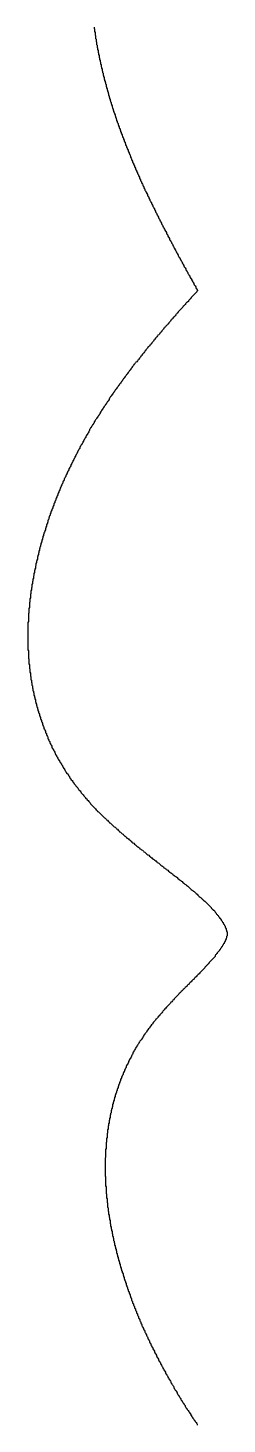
# Model space of a CAD drawing. Header units: millimetres. Extents: x 289 to 9778, y -894 to 6380.
# Drawn here: x 7087.4 to 7091.4, y 407.43 to 435.43 of the extents above; entities that cross this region are included whole.
import ezdxf

# ---------------------------------------------------------------- set-up
doc = ezdxf.new("R2010")
doc.units = ezdxf.units.MM

msp = doc.modelspace()

# ---------------------------------------------------------------- linework, layer by layer
msp.add_polyline3d([(7088.73, 435.448, 0), (7088.73, 435.428, 0), (7088.74, 435.408, 0), (7088.74, 435.398, 0), (7088.74, 435.378, 0), (7088.74, 435.358, 0), (7088.75, 435.338, 0), (7088.75, 435.328, 0), (7088.75, 435.308, 0), (7088.75, 435.288, 0), (7088.76, 435.278, 0), (7088.76, 435.258, 0), (7088.76, 435.238, 0), (7088.76, 435.218, 0), (7088.77, 435.208, 0), (7088.77, 435.188, 0), (7088.77, 435.168, 0), (7088.78, 435.148, 0), (7088.78, 435.138, 0), (7088.78, 435.118, 0), (7088.78, 435.098, 0), (7088.79, 435.088, 0), (7088.79, 435.068, 0), (7088.79, 435.048, 0), (7088.8, 435.028, 0), (7088.8, 435.018, 0), (7088.8, 434.998, 0), (7088.81, 434.978, 0), (7088.81, 434.968, 0), (7088.81, 434.948, 0), (7088.82, 434.928, 0), (7088.82, 434.918, 0), (7088.82, 434.898, 0), (7088.83, 434.878, 0), (7088.83, 434.858, 0), (7088.83, 434.848, 0), (7088.84, 434.828, 0), (7088.84, 434.808, 0), (7088.84, 434.798, 0), (7088.85, 434.778, 0), (7088.85, 434.758, 0), (7088.86, 434.748, 0), (7088.86, 434.728, 0), (7088.86, 434.708, 0), (7088.87, 434.698, 0), (7088.87, 434.678, 0), (7088.87, 434.658, 0), (7088.88, 434.648, 0), (7088.88, 434.628, 0), (7088.89, 434.608, 0), (7088.89, 434.588, 0), (7088.89, 434.578, 0), (7088.9, 434.558, 0), (7088.9, 434.538, 0), (7088.91, 434.528, 0), (7088.91, 434.508, 0), (7088.91, 434.488, 0), (7088.92, 434.478, 0), (7088.92, 434.458, 0), (7088.93, 434.438, 0), (7088.93, 434.428, 0), (7088.93, 434.408, 0), (7088.94, 434.388, 0), (7088.94, 434.378, 0), (7088.95, 434.358, 0), (7088.95, 434.348, 0), (7088.96, 434.328, 0), (7088.96, 434.308, 0), (7088.97, 434.298, 0), (7088.97, 434.278, 0), (7088.97, 434.258, 0), (7088.98, 434.248, 0), (7088.98, 434.228, 0), (7088.99, 434.208, 0), (7088.99, 434.198, 0), (7089, 434.178, 0), (7089, 434.158, 0), (7089.01, 434.148, 0), (7089.01, 434.128, 0), (7089.02, 434.108, 0), (7089.02, 434.098, 0), (7089.02, 434.078, 0), (7089.03, 434.068, 0), (7089.03, 434.048, 0), (7089.04, 434.028, 0), (7089.04, 434.018, 0), (7089.05, 433.998, 0), (7089.05, 433.978, 0), (7089.06, 433.968, 0), (7089.06, 433.948, 0), (7089.07, 433.938, 0), (7089.07, 433.918, 0), (7089.08, 433.898, 0), (7089.08, 433.888, 0), (7089.09, 433.868, 0), (7089.09, 433.848, 0), (7089.1, 433.838, 0), (7089.1, 433.818, 0), (7089.11, 433.808, 0), (7089.11, 433.788, 0), (7089.12, 433.768, 0), (7089.12, 433.758, 0), (7089.13, 433.738, 0), (7089.14, 433.718, 0), (7089.14, 433.708, 0), (7089.15, 433.688, 0), (7089.15, 433.678, 0), (7089.16, 433.658, 0), (7089.16, 433.638, 0), (7089.17, 433.628, 0), (7089.17, 433.608, 0), (7089.18, 433.598, 0), (7089.18, 433.578, 0), (7089.19, 433.558, 0), (7089.19, 433.548, 0), (7089.2, 433.528, 0), (7089.21, 433.518, 0), (7089.21, 433.498, 0), (7089.22, 433.478, 0), (7089.22, 433.468, 0), (7089.23, 433.448, 0), (7089.23, 433.438, 0), (7089.24, 433.418, 0), (7089.25, 433.408, 0), (7089.25, 433.388, 0), (7089.26, 433.368, 0), (7089.26, 433.358, 0), (7089.27, 433.338, 0), (7089.27, 433.328, 0), (7089.28, 433.308, 0), (7089.29, 433.288, 0), (7089.29, 433.278, 0), (7089.3, 433.258, 0), (7089.3, 433.248, 0), (7089.31, 433.228, 0), (7089.32, 433.218, 0), (7089.32, 433.198, 0), (7089.33, 433.178, 0), (7089.33, 433.168, 0), (7089.34, 433.148, 0), (7089.35, 433.138, 0), (7089.35, 433.118, 0), (7089.36, 433.108, 0), (7089.36, 433.088, 0), (7089.37, 433.068, 0), (7089.38, 433.058, 0), (7089.38, 433.038, 0), (7089.39, 433.028, 0), (7089.39, 433.008, 0), (7089.4, 432.998, 0), (7089.41, 432.978, 0), (7089.41, 432.958, 0), (7089.42, 432.948, 0), (7089.43, 432.928, 0), (7089.43, 432.918, 0), (7089.44, 432.898, 0), (7089.45, 432.888, 0), (7089.45, 432.868, 0), (7089.46, 432.858, 0), (7089.46, 432.838, 0), (7089.47, 432.818, 0), (7089.48, 432.808, 0), (7089.48, 432.788, 0), (7089.49, 432.778, 0), (7089.5, 432.758, 0), (7089.5, 432.748, 0), (7089.51, 432.728, 0), (7089.52, 432.718, 0), (7089.52, 432.698, 0), (7089.53, 432.688, 0), (7089.54, 432.668, 0), (7089.54, 432.648, 0), (7089.55, 432.638, 0), (7089.56, 432.618, 0), (7089.56, 432.608, 0), (7089.57, 432.588, 0), (7089.58, 432.578, 0), (7089.58, 432.558, 0), (7089.59, 432.548, 0), (7089.6, 432.528, 0), (7089.6, 432.518, 0), (7089.61, 432.498, 0), (7089.62, 432.488, 0), (7089.62, 432.468, 0), (7089.63, 432.458, 0), (7089.64, 432.438, 0), (7089.64, 432.418, 0), (7089.65, 432.408, 0), (7089.66, 432.388, 0), (7089.66, 432.378, 0), (7089.67, 432.358, 0), (7089.68, 432.348, 0), (7089.68, 432.328, 0), (7089.69, 432.318, 0), (7089.7, 432.298, 0), (7089.71, 432.288, 0), (7089.71, 432.268, 0), (7089.72, 432.258, 0), (7089.73, 432.238, 0), (7089.73, 432.228, 0), (7089.74, 432.208, 0), (7089.75, 432.198, 0), (7089.75, 432.178, 0), (7089.76, 432.168, 0), (7089.77, 432.148, 0), (7089.78, 432.138, 0), (7089.78, 432.118, 0), (7089.79, 432.108, 0), (7089.8, 432.088, 0), (7089.8, 432.078, 0), (7089.81, 432.058, 0), (7089.82, 432.048, 0), (7089.83, 432.028, 0), (7089.83, 432.018, 0), (7089.84, 431.998, 0), (7089.85, 431.988, 0), (7089.85, 431.968, 0), (7089.86, 431.958, 0), (7089.87, 431.938, 0), (7089.88, 431.928, 0), (7089.88, 431.908, 0), (7089.89, 431.898, 0), (7089.9, 431.878, 0), (7089.91, 431.868, 0), (7089.91, 431.848, 0), (7089.92, 431.838, 0), (7089.93, 431.818, 0), (7089.94, 431.808, 0), (7089.94, 431.788, 0), (7089.95, 431.778, 0), (7089.96, 431.758, 0), (7089.96, 431.748, 0), (7089.97, 431.728, 0), (7089.98, 431.718, 0), (7089.99, 431.698, 0), (7089.99, 431.688, 0), (7090, 431.668, 0), (7090.01, 431.658, 0), (7090.02, 431.638, 0), (7090.02, 431.628, 0), (7090.03, 431.608, 0), (7090.04, 431.598, 0), (7090.05, 431.578, 0), (7090.05, 431.568, 0), (7090.06, 431.548, 0), (7090.07, 431.538, 0), (7090.08, 431.518, 0), (7090.08, 431.508, 0), (7090.09, 431.488, 0), (7090.1, 431.478, 0), (7090.11, 431.458, 0), (7090.11, 431.448, 0), (7090.12, 431.428, 0), (7090.13, 431.418, 0), (7090.14, 431.398, 0), (7090.15, 431.388, 0), (7090.15, 431.378, 0), (7090.16, 431.358, 0), (7090.17, 431.348, 0), (7090.18, 431.328, 0), (7090.18, 431.318, 0), (7090.19, 431.298, 0), (7090.2, 431.288, 0), (7090.21, 431.268, 0), (7090.21, 431.258, 0), (7090.22, 431.238, 0), (7090.23, 431.228, 0), (7090.24, 431.208, 0), (7090.24, 431.198, 0), (7090.25, 431.178, 0), (7090.26, 431.168, 0), (7090.27, 431.148, 0), (7090.28, 431.138, 0), (7090.28, 431.128, 0), (7090.29, 431.108, 0), (7090.3, 431.098, 0), (7090.31, 431.078, 0), (7090.31, 431.068, 0), (7090.32, 431.048, 0), (7090.33, 431.038, 0), (7090.34, 431.018, 0), (7090.35, 431.008, 0), (7090.35, 430.988, 0), (7090.36, 430.978, 0), (7090.37, 430.958, 0), (7090.38, 430.948, 0), (7090.38, 430.938, 0), (7090.39, 430.918, 0), (7090.4, 430.908, 0), (7090.41, 430.888, 0), (7090.42, 430.878, 0), (7090.42, 430.858, 0), (7090.43, 430.848, 0), (7090.44, 430.828, 0), (7090.45, 430.818, 0), (7090.46, 430.798, 0), (7090.46, 430.788, 0), (7090.47, 430.778, 0), (7090.48, 430.758, 0), (7090.49, 430.748, 0), (7090.5, 430.728, 0), (7090.5, 430.718, 0), (7090.51, 430.698, 0), (7090.52, 430.688, 0), (7090.53, 430.668, 0), (7090.53, 430.658, 0), (7090.54, 430.638, 0), (7090.55, 430.628, 0), (7090.56, 430.618, 0), (7090.57, 430.598, 0), (7090.57, 430.588, 0), (7090.58, 430.568, 0), (7090.59, 430.558, 0), (7090.6, 430.538, 0), (7090.61, 430.528, 0), (7090.61, 430.508, 0), (7090.62, 430.498, 0), (7090.63, 430.488, 0), (7090.64, 430.468, 0), (7090.65, 430.458, 0), (7090.65, 430.438, 0), (7090.66, 430.428, 0), (7090.67, 430.408, 0), (7090.68, 430.398, 0), (7090.69, 430.378, 0), (7090.69, 430.368, 0), (7090.7, 430.358, 0), (7090.71, 430.338, 0), (7090.72, 430.328, 0), (7090.73, 430.308, 0), (7090.73, 430.298, 0), (7090.74, 430.278, 0), (7090.75, 430.268, 0), (7090.76, 430.258, 0), (7090.77, 430.238, 0), (7090.77, 430.228, 0), (7090.78, 430.208, 0), (7090.79, 430.198, 0), (7090.8, 430.178, 0), (7090.81, 430.168, 0), (7090.8, 430.158, 0), (7090.79, 430.138, 0), (7090.78, 430.128, 0), (7090.77, 430.118, 0), (7090.76, 430.108, 0), (7090.75, 430.098, 0), (7090.73, 430.078, 0), (7090.72, 430.068, 0), (7090.71, 430.058, 0), (7090.7, 430.048, 0), (7090.69, 430.038, 0), (7090.68, 430.028, 0), (7090.67, 430.008, 0), (7090.66, 429.998, 0), (7090.65, 429.988, 0), (7090.64, 429.978, 0), (7090.63, 429.968, 0), (7090.62, 429.948, 0), (7090.61, 429.938, 0), (7090.59, 429.928, 0), (7090.58, 429.918, 0), (7090.57, 429.908, 0), (7090.56, 429.888, 0), (7090.55, 429.878, 0), (7090.54, 429.868, 0), (7090.53, 429.858, 0), (7090.52, 429.848, 0), (7090.51, 429.828, 0), (7090.5, 429.818, 0), (7090.49, 429.808, 0), (7090.48, 429.798, 0), (7090.46, 429.778, 0), (7090.45, 429.768, 0), (7090.44, 429.758, 0), (7090.43, 429.748, 0), (7090.42, 429.738, 0), (7090.41, 429.718, 0), (7090.4, 429.708, 0), (7090.39, 429.698, 0), (7090.38, 429.688, 0), (7090.37, 429.678, 0), (7090.36, 429.658, 0), (7090.35, 429.648, 0), (7090.34, 429.638, 0), (7090.32, 429.628, 0), (7090.31, 429.608, 0), (7090.3, 429.598, 0), (7090.29, 429.588, 0), (7090.28, 429.578, 0), (7090.27, 429.568, 0), (7090.26, 429.548, 0), (7090.25, 429.538, 0), (7090.24, 429.528, 0), (7090.23, 429.518, 0), (7090.22, 429.498, 0), (7090.21, 429.488, 0), (7090.2, 429.478, 0), (7090.19, 429.468, 0), (7090.17, 429.448, 0), (7090.16, 429.438, 0), (7090.15, 429.428, 0), (7090.14, 429.418, 0), (7090.13, 429.408, 0), (7090.12, 429.388, 0), (7090.11, 429.378, 0), (7090.1, 429.368, 0), (7090.09, 429.358, 0), (7090.08, 429.338, 0), (7090.07, 429.328, 0), (7090.06, 429.318, 0), (7090.05, 429.308, 0), (7090.04, 429.288, 0), (7090.03, 429.278, 0), (7090.01, 429.268, 0), (7090, 429.258, 0), (7089.99, 429.238, 0), (7089.98, 429.228, 0), (7089.97, 429.218, 0), (7089.96, 429.208, 0), (7089.95, 429.188, 0), (7089.94, 429.178, 0), (7089.93, 429.168, 0), (7089.92, 429.148, 0), (7089.91, 429.138, 0), (7089.9, 429.128, 0), (7089.89, 429.118, 0), (7089.88, 429.098, 0), (7089.87, 429.088, 0), (7089.86, 429.078, 0), (7089.85, 429.068, 0), (7089.84, 429.048, 0), (7089.82, 429.038, 0), (7089.81, 429.028, 0), (7089.8, 429.008, 0), (7089.79, 428.998, 0), (7089.78, 428.988, 0), (7089.77, 428.978, 0), (7089.76, 428.958, 0), (7089.75, 428.948, 0), (7089.74, 428.938, 0), (7089.73, 428.918, 0), (7089.72, 428.908, 0), (7089.71, 428.898, 0), (7089.7, 428.888, 0), (7089.69, 428.868, 0), (7089.68, 428.858, 0), (7089.67, 428.848, 0), (7089.66, 428.828, 0), (7089.65, 428.818, 0), (7089.64, 428.808, 0), (7089.63, 428.788, 0), (7089.62, 428.778, 0), (7089.61, 428.768, 0), (7089.6, 428.758, 0), (7089.59, 428.738, 0), (7089.57, 428.728, 0), (7089.56, 428.718, 0), (7089.55, 428.698, 0), (7089.54, 428.688, 0), (7089.53, 428.678, 0), (7089.52, 428.658, 0), (7089.51, 428.648, 0), (7089.5, 428.638, 0), (7089.49, 428.618, 0), (7089.48, 428.608, 0), (7089.47, 428.598, 0), (7089.46, 428.578, 0), (7089.45, 428.568, 0), (7089.44, 428.558, 0), (7089.43, 428.538, 0), (7089.42, 428.528, 0), (7089.41, 428.518, 0), (7089.4, 428.498, 0), (7089.39, 428.488, 0), (7089.38, 428.478, 0), (7089.37, 428.458, 0), (7089.36, 428.448, 0), (7089.35, 428.438, 0), (7089.34, 428.418, 0), (7089.33, 428.408, 0), (7089.32, 428.398, 0), (7089.31, 428.378, 0), (7089.3, 428.368, 0), (7089.29, 428.348, 0), (7089.28, 428.338, 0), (7089.27, 428.328, 0), (7089.26, 428.308, 0), (7089.25, 428.298, 0), (7089.24, 428.288, 0), (7089.23, 428.268, 0), (7089.22, 428.258, 0), (7089.21, 428.238, 0), (7089.2, 428.228, 0), (7089.19, 428.218, 0), (7089.18, 428.198, 0), (7089.17, 428.188, 0), (7089.16, 428.178, 0), (7089.15, 428.158, 0), (7089.14, 428.148, 0), (7089.13, 428.128, 0), (7089.12, 428.118, 0), (7089.11, 428.108, 0), (7089.1, 428.088, 0), (7089.09, 428.078, 0), (7089.08, 428.058, 0), (7089.07, 428.048, 0), (7089.06, 428.038, 0), (7089.05, 428.018, 0), (7089.04, 428.008, 0), (7089.03, 427.988, 0), (7089.03, 427.978, 0), (7089.02, 427.958, 0), (7089.01, 427.948, 0), (7089, 427.938, 0), (7088.99, 427.918, 0), (7088.98, 427.908, 0), (7088.97, 427.888, 0), (7088.96, 427.878, 0), (7088.95, 427.858, 0), (7088.94, 427.848, 0), (7088.93, 427.838, 0), (7088.92, 427.818, 0), (7088.91, 427.808, 0), (7088.9, 427.788, 0), (7088.89, 427.778, 0), (7088.88, 427.758, 0), (7088.87, 427.748, 0), (7088.86, 427.728, 0), (7088.85, 427.718, 0), (7088.85, 427.698, 0), (7088.84, 427.688, 0), (7088.83, 427.668, 0), (7088.82, 427.658, 0), (7088.81, 427.648, 0), (7088.8, 427.628, 0), (7088.79, 427.618, 0), (7088.78, 427.598, 0), (7088.77, 427.588, 0), (7088.76, 427.568, 0), (7088.75, 427.558, 0), (7088.74, 427.538, 0), (7088.73, 427.528, 0), (7088.73, 427.508, 0), (7088.72, 427.498, 0), (7088.71, 427.478, 0), (7088.7, 427.468, 0), (7088.69, 427.448, 0), (7088.68, 427.438, 0), (7088.67, 427.418, 0), (7088.66, 427.408, 0), (7088.65, 427.388, 0), (7088.64, 427.378, 0), (7088.64, 427.358, 0), (7088.63, 427.348, 0), (7088.62, 427.328, 0), (7088.61, 427.308, 0), (7088.6, 427.298, 0), (7088.59, 427.278, 0), (7088.58, 427.268, 0), (7088.57, 427.248, 0), (7088.56, 427.238, 0), (7088.56, 427.218, 0), (7088.55, 427.208, 0), (7088.54, 427.188, 0), (7088.53, 427.178, 0), (7088.52, 427.158, 0), (7088.51, 427.138, 0), (7088.5, 427.128, 0), (7088.5, 427.108, 0), (7088.49, 427.098, 0), (7088.48, 427.078, 0), (7088.47, 427.068, 0), (7088.46, 427.048, 0), (7088.45, 427.038, 0), (7088.44, 427.018, 0), (7088.44, 426.998, 0), (7088.43, 426.988, 0), (7088.42, 426.968, 0), (7088.41, 426.958, 0), (7088.4, 426.938, 0), (7088.39, 426.918, 0), (7088.39, 426.908, 0), (7088.38, 426.888, 0), (7088.37, 426.878, 0), (7088.36, 426.858, 0), (7088.35, 426.838, 0), (7088.34, 426.828, 0), (7088.34, 426.808, 0), (7088.33, 426.798, 0), (7088.32, 426.778, 0), (7088.31, 426.758, 0), (7088.3, 426.748, 0), (7088.3, 426.728, 0), (7088.29, 426.718, 0), (7088.28, 426.698, 0), (7088.27, 426.678, 0), (7088.26, 426.668, 0), (7088.26, 426.648, 0), (7088.25, 426.628, 0), (7088.24, 426.618, 0), (7088.23, 426.598, 0), (7088.22, 426.588, 0), (7088.22, 426.568, 0), (7088.21, 426.548, 0), (7088.2, 426.538, 0), (7088.19, 426.518, 0), (7088.19, 426.498, 0), (7088.18, 426.488, 0), (7088.17, 426.468, 0), (7088.16, 426.448, 0), (7088.16, 426.438, 0), (7088.15, 426.418, 0), (7088.14, 426.398, 0), (7088.13, 426.388, 0), (7088.13, 426.368, 0), (7088.12, 426.348, 0), (7088.11, 426.338, 0), (7088.1, 426.318, 0), (7088.1, 426.298, 0), (7088.09, 426.288, 0), (7088.08, 426.268, 0), (7088.07, 426.248, 0), (7088.07, 426.238, 0), (7088.06, 426.218, 0), (7088.05, 426.198, 0), (7088.05, 426.188, 0), (7088.04, 426.168, 0), (7088.03, 426.148, 0), (7088.02, 426.128, 0), (7088.02, 426.118, 0), (7088.01, 426.098, 0), (7088, 426.078, 0), (7088, 426.068, 0), (7087.99, 426.048, 0), (7087.98, 426.028, 0), (7087.98, 426.018, 0), (7087.97, 425.998, 0), (7087.96, 425.978, 0), (7087.96, 425.958, 0), (7087.95, 425.948, 0), (7087.94, 425.928, 0), (7087.94, 425.908, 0), (7087.93, 425.898, 0), (7087.92, 425.878, 0), (7087.92, 425.858, 0), (7087.91, 425.838, 0), (7087.9, 425.828, 0), (7087.9, 425.808, 0), (7087.89, 425.788, 0), (7087.88, 425.768, 0), (7087.88, 425.758, 0), (7087.87, 425.738, 0), (7087.86, 425.718, 0), (7087.86, 425.708, 0), (7087.85, 425.688, 0), (7087.85, 425.668, 0), (7087.84, 425.648, 0), (7087.83, 425.638, 0), (7087.83, 425.618, 0), (7087.82, 425.598, 0), (7087.82, 425.578, 0), (7087.81, 425.568, 0), (7087.8, 425.548, 0), (7087.8, 425.528, 0), (7087.79, 425.508, 0), (7087.79, 425.498, 0), (7087.78, 425.478, 0), (7087.77, 425.458, 0), (7087.77, 425.438, 0), (7087.76, 425.418, 0), (7087.76, 425.408, 0), (7087.75, 425.388, 0), (7087.75, 425.368, 0), (7087.74, 425.348, 0), (7087.74, 425.338, 0), (7087.73, 425.318, 0), (7087.72, 425.298, 0), (7087.72, 425.278, 0), (7087.71, 425.268, 0), (7087.71, 425.248, 0), (7087.7, 425.228, 0), (7087.7, 425.208, 0), (7087.69, 425.188, 0), (7087.69, 425.178, 0), (7087.68, 425.158, 0), (7087.68, 425.138, 0), (7087.67, 425.118, 0), (7087.67, 425.108, 0), (7087.66, 425.088, 0), (7087.66, 425.068, 0), (7087.65, 425.048, 0), (7087.65, 425.028, 0), (7087.64, 425.018, 0), (7087.64, 424.998, 0), (7087.63, 424.978, 0), (7087.63, 424.958, 0), (7087.62, 424.938, 0), (7087.62, 424.928, 0), (7087.62, 424.908, 0), (7087.61, 424.888, 0), (7087.61, 424.868, 0), (7087.6, 424.848, 0), (7087.6, 424.838, 0), (7087.59, 424.818, 0), (7087.59, 424.798, 0), (7087.59, 424.778, 0), (7087.58, 424.758, 0), (7087.58, 424.748, 0), (7087.57, 424.728, 0), (7087.57, 424.708, 0), (7087.56, 424.688, 0), (7087.56, 424.668, 0), (7087.56, 424.648, 0), (7087.55, 424.638, 0), (7087.55, 424.618, 0), (7087.55, 424.598, 0), (7087.54, 424.578, 0), (7087.54, 424.558, 0), (7087.53, 424.548, 0), (7087.53, 424.528, 0), (7087.53, 424.508, 0), (7087.52, 424.488, 0), (7087.52, 424.468, 0), (7087.52, 424.448, 0), (7087.51, 424.438, 0), (7087.51, 424.418, 0), (7087.51, 424.398, 0), (7087.5, 424.378, 0), (7087.5, 424.358, 0), (7087.5, 424.338, 0), (7087.49, 424.328, 0), (7087.49, 424.308, 0), (7087.49, 424.288, 0), (7087.48, 424.268, 0), (7087.48, 424.248, 0), (7087.48, 424.228, 0), (7087.48, 424.218, 0), (7087.47, 424.198, 0), (7087.47, 424.178, 0), (7087.47, 424.158, 0), (7087.46, 424.138, 0), (7087.46, 424.118, 0), (7087.46, 424.108, 0), (7087.46, 424.088, 0), (7087.45, 424.068, 0), (7087.45, 424.048, 0), (7087.45, 424.028, 0), (7087.45, 424.008, 0), (7087.45, 423.998, 0), (7087.44, 423.978, 0), (7087.44, 423.958, 0), (7087.44, 423.938, 0), (7087.44, 423.918, 0), (7087.43, 423.898, 0), (7087.43, 423.878, 0), (7087.43, 423.868, 0), (7087.43, 423.848, 0), (7087.43, 423.828, 0), (7087.43, 423.808, 0), (7087.42, 423.788, 0), (7087.42, 423.768, 0), (7087.42, 423.758, 0), (7087.42, 423.738, 0), (7087.42, 423.718, 0), (7087.42, 423.698, 0), (7087.41, 423.678, 0), (7087.41, 423.658, 0), (7087.41, 423.638, 0), (7087.41, 423.628, 0), (7087.41, 423.608, 0), (7087.41, 423.588, 0), (7087.41, 423.568, 0), (7087.41, 423.548, 0), (7087.41, 423.528, 0), (7087.4, 423.508, 0), (7087.4, 423.498, 0), (7087.4, 423.478, 0), (7087.4, 423.458, 0), (7087.4, 423.438, 0), (7087.4, 423.418, 0), (7087.4, 423.398, 0), (7087.4, 423.378, 0), (7087.4, 423.368, 0), (7087.4, 423.348, 0), (7087.4, 423.328, 0), (7087.4, 423.308, 0), (7087.4, 423.288, 0), (7087.4, 423.268, 0), (7087.4, 423.248, 0), (7087.4, 423.238, 0), (7087.4, 423.218, 0), (7087.4, 423.198, 0), (7087.4, 423.178, 0), (7087.4, 423.158, 0), (7087.4, 423.138, 0), (7087.4, 423.118, 0), (7087.4, 423.108, 0), (7087.4, 423.088, 0), (7087.4, 423.068, 0), (7087.4, 423.048, 0), (7087.4, 423.028, 0), (7087.4, 423.008, 0), (7087.4, 422.988, 0), (7087.4, 422.978, 0), (7087.4, 422.958, 0), (7087.41, 422.938, 0), (7087.41, 422.918, 0), (7087.41, 422.898, 0), (7087.41, 422.878, 0), (7087.41, 422.858, 0), (7087.41, 422.848, 0), (7087.41, 422.828, 0), (7087.41, 422.808, 0), (7087.41, 422.788, 0), (7087.42, 422.768, 0), (7087.42, 422.748, 0), (7087.42, 422.728, 0), (7087.42, 422.718, 0), (7087.42, 422.698, 0), (7087.42, 422.678, 0), (7087.43, 422.658, 0), (7087.43, 422.638, 0), (7087.43, 422.618, 0), (7087.43, 422.598, 0), (7087.43, 422.588, 0), (7087.44, 422.568, 0), (7087.44, 422.548, 0), (7087.44, 422.528, 0), (7087.44, 422.508, 0), (7087.45, 422.488, 0), (7087.45, 422.478, 0), (7087.45, 422.458, 0), (7087.45, 422.438, 0), (7087.46, 422.418, 0), (7087.46, 422.398, 0), (7087.46, 422.378, 0), (7087.46, 422.358, 0), (7087.47, 422.348, 0), (7087.47, 422.328, 0), (7087.47, 422.308, 0), (7087.48, 422.288, 0), (7087.48, 422.268, 0), (7087.48, 422.248, 0), (7087.49, 422.238, 0), (7087.49, 422.218, 0), (7087.49, 422.198, 0), (7087.5, 422.178, 0), (7087.5, 422.158, 0), (7087.5, 422.138, 0), (7087.51, 422.128, 0), (7087.51, 422.108, 0), (7087.52, 422.088, 0), (7087.52, 422.068, 0), (7087.52, 422.048, 0), (7087.53, 422.028, 0), (7087.53, 422.018, 0), (7087.54, 421.998, 0), (7087.54, 421.978, 0), (7087.55, 421.958, 0), (7087.55, 421.938, 0), (7087.55, 421.918, 0), (7087.56, 421.908, 0), (7087.56, 421.888, 0), (7087.57, 421.868, 0), (7087.57, 421.848, 0), (7087.58, 421.828, 0), (7087.58, 421.808, 0), (7087.59, 421.798, 0), (7087.59, 421.778, 0), (7087.6, 421.758, 0), (7087.6, 421.738, 0), (7087.61, 421.718, 0), (7087.61, 421.708, 0), (7087.62, 421.688, 0), (7087.63, 421.668, 0), (7087.63, 421.648, 0), (7087.64, 421.628, 0), (7087.64, 421.618, 0), (7087.65, 421.598, 0), (7087.65, 421.578, 0), (7087.66, 421.558, 0), (7087.67, 421.538, 0), (7087.67, 421.528, 0), (7087.68, 421.508, 0), (7087.69, 421.488, 0), (7087.69, 421.468, 0), (7087.7, 421.448, 0), (7087.7, 421.438, 0), (7087.71, 421.418, 0), (7087.72, 421.398, 0), (7087.72, 421.378, 0), (7087.73, 421.358, 0), (7087.74, 421.348, 0), (7087.75, 421.328, 0), (7087.75, 421.308, 0), (7087.76, 421.288, 0), (7087.77, 421.278, 0), (7087.77, 421.258, 0), (7087.78, 421.238, 0), (7087.79, 421.218, 0), (7087.8, 421.208, 0), (7087.8, 421.188, 0), (7087.81, 421.168, 0), (7087.82, 421.148, 0), (7087.83, 421.128, 0), (7087.84, 421.118, 0), (7087.84, 421.098, 0), (7087.85, 421.078, 0), (7087.86, 421.058, 0), (7087.87, 421.048, 0), (7087.88, 421.028, 0), (7087.88, 421.008, 0), (7087.89, 420.988, 0), (7087.9, 420.978, 0), (7087.91, 420.958, 0), (7087.92, 420.938, 0), (7087.93, 420.928, 0), (7087.94, 420.908, 0), (7087.95, 420.888, 0), (7087.95, 420.868, 0), (7087.96, 420.858, 0), (7087.97, 420.838, 0), (7087.98, 420.818, 0), (7087.99, 420.808, 0), (7088, 420.788, 0), (7088.01, 420.768, 0), (7088.02, 420.748, 0), (7088.03, 420.738, 0), (7088.04, 420.718, 0), (7088.05, 420.698, 0), (7088.06, 420.688, 0), (7088.07, 420.668, 0), (7088.08, 420.648, 0), (7088.09, 420.638, 0), (7088.1, 420.618, 0), (7088.11, 420.598, 0), (7088.12, 420.578, 0), (7088.13, 420.568, 0), (7088.14, 420.548, 0), (7088.15, 420.528, 0), (7088.16, 420.518, 0), (7088.17, 420.498, 0), (7088.18, 420.478, 0), (7088.2, 420.468, 0), (7088.21, 420.448, 0), (7088.22, 420.428, 0), (7088.23, 420.418, 0), (7088.24, 420.398, 0), (7088.25, 420.378, 0), (7088.26, 420.368, 0), (7088.27, 420.348, 0), (7088.29, 420.338, 0), (7088.3, 420.318, 0), (7088.31, 420.298, 0), (7088.32, 420.288, 0), (7088.33, 420.268, 0), (7088.35, 420.248, 0), (7088.36, 420.238, 0), (7088.37, 420.218, 0), (7088.38, 420.208, 0), (7088.4, 420.188, 0), (7088.41, 420.168, 0), (7088.42, 420.158, 0), (7088.43, 420.138, 0), (7088.45, 420.128, 0), (7088.46, 420.108, 0), (7088.47, 420.088, 0), (7088.48, 420.078, 0), (7088.5, 420.058, 0), (7088.51, 420.048, 0), (7088.52, 420.028, 0), (7088.54, 420.008, 0), (7088.55, 419.998, 0), (7088.56, 419.978, 0), (7088.58, 419.968, 0), (7088.59, 419.948, 0), (7088.61, 419.938, 0), (7088.62, 419.918, 0), (7088.63, 419.908, 0), (7088.65, 419.888, 0), (7088.66, 419.868, 0), (7088.67, 419.858, 0), (7088.69, 419.838, 0), (7088.7, 419.828, 0), (7088.72, 419.808, 0), (7088.73, 419.798, 0), (7088.75, 419.778, 0), (7088.76, 419.768, 0), (7088.77, 419.748, 0), (7088.79, 419.738, 0), (7088.8, 419.718, 0), (7088.82, 419.708, 0), (7088.83, 419.698, 0), (7088.85, 419.678, 0), (7088.86, 419.668, 0), (7088.88, 419.648, 0), (7088.89, 419.638, 0), (7088.91, 419.618, 0), (7088.92, 419.608, 0), (7088.94, 419.588, 0), (7088.95, 419.578, 0), (7088.97, 419.558, 0), (7088.98, 419.548, 0), (7089, 419.538, 0), (7089.01, 419.518, 0), (7089.03, 419.508, 0), (7089.04, 419.488, 0), (7089.06, 419.478, 0), (7089.07, 419.468, 0), (7089.09, 419.448, 0), (7089.1, 419.438, 0), (7089.12, 419.418, 0), (7089.13, 419.408, 0), (7089.15, 419.398, 0), (7089.17, 419.378, 0), (7089.18, 419.368, 0), (7089.2, 419.358, 0), (7089.21, 419.338, 0), (7089.23, 419.328, 0), (7089.24, 419.308, 0), (7089.26, 419.298, 0), (7089.27, 419.288, 0), (7089.29, 419.268, 0), (7089.31, 419.258, 0), (7089.32, 419.248, 0), (7089.34, 419.228, 0), (7089.35, 419.218, 0), (7089.37, 419.208, 0), (7089.38, 419.188, 0), (7089.4, 419.178, 0), (7089.42, 419.168, 0), (7089.43, 419.148, 0), (7089.45, 419.138, 0), (7089.46, 419.128, 0), (7089.48, 419.118, 0), (7089.49, 419.098, 0), (7089.51, 419.088, 0), (7089.53, 419.078, 0), (7089.54, 419.058, 0), (7089.56, 419.048, 0), (7089.57, 419.038, 0), (7089.59, 419.018, 0), (7089.61, 419.008, 0), (7089.62, 418.998, 0), (7089.64, 418.988, 0), (7089.65, 418.968, 0), (7089.67, 418.958, 0), (7089.68, 418.948, 0), (7089.7, 418.938, 0), (7089.72, 418.918, 0), (7089.73, 418.908, 0), (7089.75, 418.898, 0), (7089.76, 418.888, 0), (7089.78, 418.868, 0), (7089.79, 418.858, 0), (7089.81, 418.848, 0), (7089.83, 418.838, 0), (7089.84, 418.818, 0), (7089.86, 418.808, 0), (7089.87, 418.798, 0), (7089.89, 418.788, 0), (7089.9, 418.768, 0), (7089.92, 418.758, 0), (7089.94, 418.748, 0), (7089.95, 418.738, 0), (7089.97, 418.728, 0), (7089.98, 418.708, 0), (7090, 418.698, 0), (7090.01, 418.688, 0), (7090.03, 418.678, 0), (7090.04, 418.668, 0), (7090.06, 418.648, 0), (7090.07, 418.638, 0), (7090.09, 418.628, 0), (7090.1, 418.618, 0), (7090.12, 418.608, 0), (7090.13, 418.588, 0), (7090.15, 418.578, 0), (7090.16, 418.568, 0), (7090.18, 418.558, 0), (7090.19, 418.548, 0), (7090.21, 418.538, 0), (7090.22, 418.518, 0), (7090.24, 418.508, 0), (7090.25, 418.498, 0), (7090.27, 418.488, 0), (7090.28, 418.478, 0), (7090.3, 418.468, 0), (7090.31, 418.448, 0), (7090.33, 418.438, 0), (7090.34, 418.428, 0), (7090.36, 418.418, 0), (7090.37, 418.408, 0), (7090.39, 418.398, 0), (7090.4, 418.388, 0), (7090.41, 418.368, 0), (7090.43, 418.358, 0), (7090.44, 418.348, 0), (7090.46, 418.338, 0), (7090.47, 418.328, 0), (7090.48, 418.318, 0), (7090.5, 418.308, 0), (7090.51, 418.288, 0), (7090.53, 418.278, 0), (7090.54, 418.268, 0), (7090.55, 418.258, 0), (7090.57, 418.248, 0), (7090.58, 418.238, 0), (7090.59, 418.228, 0), (7090.61, 418.218, 0), (7090.62, 418.208, 0), (7090.63, 418.198, 0), (7090.65, 418.178, 0), (7090.66, 418.168, 0), (7090.67, 418.158, 0), (7090.68, 418.148, 0), (7090.7, 418.138, 0), (7090.71, 418.128, 0), (7090.72, 418.118, 0), (7090.74, 418.108, 0), (7090.75, 418.098, 0), (7090.76, 418.088, 0), (7090.77, 418.078, 0), (7090.78, 418.068, 0), (7090.8, 418.058, 0), (7090.81, 418.038, 0), (7090.82, 418.028, 0), (7090.83, 418.018, 0), (7090.84, 418.008, 0), (7090.86, 417.998, 0), (7090.87, 417.988, 0), (7090.88, 417.978, 0), (7090.89, 417.968, 0), (7090.9, 417.958, 0), (7090.91, 417.948, 0), (7090.92, 417.938, 0), (7090.93, 417.928, 0), (7090.95, 417.918, 0), (7090.96, 417.908, 0), (7090.97, 417.898, 0), (7090.98, 417.888, 0), (7090.99, 417.878, 0), (7091, 417.868, 0), (7091.01, 417.858, 0), (7091.02, 417.848, 0), (7091.03, 417.838, 0), (7091.04, 417.828, 0), (7091.05, 417.818, 0), (7091.06, 417.808, 0), (7091.07, 417.798, 0), (7091.08, 417.788, 0), (7091.08, 417.778, 0), (7091.09, 417.768, 0), (7091.1, 417.758, 0), (7091.11, 417.748, 0), (7091.12, 417.738, 0), (7091.13, 417.738, 0), (7091.14, 417.728, 0), (7091.15, 417.718, 0), (7091.15, 417.708, 0), (7091.16, 417.698, 0), (7091.17, 417.688, 0), (7091.18, 417.678, 0), (7091.18, 417.668, 0), (7091.19, 417.658, 0), (7091.2, 417.648, 0), (7091.21, 417.638, 0), (7091.21, 417.638, 0), (7091.22, 417.628, 0), (7091.23, 417.618, 0), (7091.23, 417.608, 0), (7091.24, 417.598, 0), (7091.25, 417.588, 0), (7091.25, 417.578, 0), (7091.26, 417.578, 0), (7091.27, 417.568, 0), (7091.27, 417.558, 0), (7091.28, 417.548, 0), (7091.28, 417.538, 0), (7091.29, 417.528, 0), (7091.29, 417.528, 0), (7091.3, 417.518, 0), (7091.3, 417.508, 0), (7091.31, 417.498, 0), (7091.31, 417.498, 0), (7091.32, 417.488, 0), (7091.32, 417.478, 0), (7091.33, 417.468, 0), (7091.33, 417.468, 0), (7091.33, 417.458, 0), (7091.34, 417.448, 0), (7091.34, 417.448, 0), (7091.35, 417.438, 0), (7091.35, 417.428, 0), (7091.35, 417.428, 0), (7091.36, 417.418, 0), (7091.36, 417.408, 0), (7091.36, 417.408, 0), (7091.36, 417.398, 0), (7091.37, 417.388, 0), (7091.37, 417.388, 0), (7091.37, 417.378, 0), (7091.37, 417.378, 0), (7091.38, 417.368, 0), (7091.38, 417.368, 0), (7091.38, 417.358, 0), (7091.38, 417.358, 0), (7091.38, 417.348, 0), (7091.38, 417.338, 0), (7091.39, 417.338, 0), (7091.39, 417.328, 0), (7091.39, 417.328, 0), (7091.39, 417.328, 0), (7091.39, 417.318, 0), (7091.39, 417.318, 0), (7091.39, 417.308, 0), (7091.39, 417.308, 0), (7091.4, 417.298, 0), (7091.4, 417.298, 0), (7091.4, 417.288, 0), (7091.4, 417.288, 0), (7091.4, 417.288, 0), (7091.4, 417.278, 0), (7091.4, 417.278, 0), (7091.4, 417.268, 0), (7091.4, 417.268, 0), (7091.4, 417.268, 0), (7091.4, 417.258, 0), (7091.4, 417.258, 0), (7091.4, 417.258, 0), (7091.4, 417.248, 0), (7091.4, 417.248, 0), (7091.4, 417.248, 0), (7091.4, 417.238, 0), (7091.4, 417.238, 0), (7091.4, 417.238, 0), (7091.4, 417.228, 0), (7091.4, 417.228, 0), (7091.4, 417.228, 0), (7091.4, 417.218, 0), (7091.4, 417.218, 0), (7091.39, 417.208, 0), (7091.39, 417.208, 0), (7091.39, 417.208, 0), (7091.39, 417.198, 0), (7091.39, 417.198, 0), (7091.39, 417.188, 0), (7091.39, 417.188, 0), (7091.39, 417.178, 0), (7091.39, 417.178, 0), (7091.38, 417.168, 0), (7091.38, 417.168, 0), (7091.38, 417.158, 0), (7091.38, 417.158, 0), (7091.38, 417.148, 0), (7091.37, 417.148, 0), (7091.37, 417.138, 0), (7091.37, 417.128, 0), (7091.37, 417.128, 0), (7091.36, 417.118, 0), (7091.36, 417.108, 0), (7091.36, 417.108, 0), (7091.35, 417.098, 0), (7091.35, 417.088, 0), (7091.34, 417.088, 0), (7091.34, 417.078, 0), (7091.34, 417.068, 0), (7091.33, 417.058, 0), (7091.33, 417.058, 0), (7091.32, 417.048, 0), (7091.32, 417.038, 0), (7091.31, 417.028, 0), (7091.31, 417.018, 0), (7091.3, 417.008, 0), (7091.3, 417.008, 0), (7091.29, 416.998, 0), (7091.29, 416.988, 0), (7091.28, 416.978, 0), (7091.27, 416.968, 0), (7091.27, 416.958, 0), (7091.26, 416.948, 0), (7091.25, 416.938, 0), (7091.25, 416.928, 0), (7091.24, 416.918, 0), (7091.23, 416.908, 0), (7091.23, 416.908, 0), (7091.22, 416.898, 0), (7091.21, 416.888, 0), (7091.2, 416.878, 0), (7091.2, 416.868, 0), (7091.19, 416.858, 0), (7091.18, 416.848, 0), (7091.17, 416.838, 0), (7091.16, 416.828, 0), (7091.16, 416.808, 0), (7091.15, 416.798, 0), (7091.14, 416.788, 0), (7091.13, 416.778, 0), (7091.12, 416.768, 0), (7091.11, 416.758, 0), (7091.1, 416.748, 0), (7091.09, 416.738, 0), (7091.08, 416.728, 0), (7091.07, 416.718, 0), (7091.06, 416.708, 0), (7091.05, 416.698, 0), (7091.04, 416.688, 0), (7091.03, 416.668, 0), (7091.02, 416.658, 0), (7091.01, 416.648, 0), (7091, 416.638, 0), (7090.99, 416.628, 0), (7090.98, 416.618, 0), (7090.97, 416.608, 0), (7090.96, 416.598, 0), (7090.95, 416.578, 0), (7090.94, 416.568, 0), (7090.93, 416.558, 0), (7090.92, 416.548, 0), (7090.91, 416.538, 0), (7090.89, 416.518, 0), (7090.88, 416.508, 0), (7090.87, 416.498, 0), (7090.86, 416.488, 0), (7090.85, 416.478, 0), (7090.84, 416.458, 0), (7090.82, 416.448, 0), (7090.81, 416.438, 0), (7090.8, 416.428, 0), (7090.79, 416.418, 0), (7090.78, 416.398, 0), (7090.76, 416.388, 0), (7090.75, 416.378, 0), (7090.74, 416.368, 0), (7090.73, 416.348, 0), (7090.71, 416.338, 0), (7090.7, 416.328, 0), (7090.69, 416.318, 0), (7090.68, 416.298, 0), (7090.66, 416.288, 0), (7090.65, 416.278, 0), (7090.64, 416.268, 0), (7090.63, 416.248, 0), (7090.61, 416.238, 0), (7090.6, 416.228, 0), (7090.59, 416.208, 0), (7090.58, 416.198, 0), (7090.56, 416.188, 0), (7090.55, 416.168, 0), (7090.54, 416.158, 0), (7090.52, 416.148, 0), (7090.51, 416.128, 0), (7090.5, 416.118, 0), (7090.48, 416.108, 0), (7090.47, 416.088, 0), (7090.46, 416.078, 0), (7090.44, 416.068, 0), (7090.43, 416.048, 0), (7090.42, 416.038, 0), (7090.41, 416.028, 0), (7090.39, 416.008, 0), (7090.38, 415.998, 0), (7090.37, 415.988, 0), (7090.35, 415.968, 0), (7090.34, 415.958, 0), (7090.33, 415.938, 0), (7090.31, 415.928, 0), (7090.3, 415.918, 0), (7090.29, 415.898, 0), (7090.27, 415.888, 0), (7090.26, 415.868, 0), (7090.25, 415.858, 0), (7090.23, 415.838, 0), (7090.22, 415.828, 0), (7090.21, 415.818, 0), (7090.19, 415.798, 0), (7090.18, 415.788, 0), (7090.17, 415.768, 0), (7090.15, 415.758, 0), (7090.14, 415.738, 0), (7090.13, 415.728, 0), (7090.11, 415.708, 0), (7090.1, 415.698, 0), (7090.09, 415.678, 0), (7090.08, 415.668, 0), (7090.06, 415.648, 0), (7090.05, 415.638, 0), (7090.04, 415.618, 0), (7090.02, 415.608, 0), (7090.01, 415.588, 0), (7090, 415.578, 0), (7089.98, 415.558, 0), (7089.97, 415.548, 0), (7089.96, 415.528, 0), (7089.95, 415.518, 0), (7089.93, 415.498, 0), (7089.92, 415.488, 0), (7089.91, 415.468, 0), (7089.9, 415.448, 0), (7089.88, 415.438, 0), (7089.87, 415.418, 0), (7089.86, 415.408, 0), (7089.85, 415.388, 0), (7089.84, 415.368, 0), (7089.82, 415.358, 0), (7089.81, 415.338, 0), (7089.8, 415.328, 0), (7089.79, 415.308, 0), (7089.78, 415.288, 0), (7089.77, 415.278, 0), (7089.75, 415.258, 0), (7089.74, 415.238, 0), (7089.73, 415.228, 0), (7089.72, 415.208, 0), (7089.71, 415.188, 0), (7089.7, 415.178, 0), (7089.69, 415.158, 0), (7089.68, 415.138, 0), (7089.67, 415.128, 0), (7089.65, 415.108, 0), (7089.64, 415.098, 0), (7089.63, 415.078, 0), (7089.62, 415.058, 0), (7089.61, 415.038, 0), (7089.6, 415.028, 0), (7089.59, 415.008, 0), (7089.58, 414.988, 0), (7089.57, 414.978, 0), (7089.56, 414.958, 0), (7089.55, 414.938, 0), (7089.54, 414.928, 0), (7089.53, 414.908, 0), (7089.52, 414.888, 0), (7089.51, 414.878, 0), (7089.51, 414.858, 0), (7089.5, 414.838, 0), (7089.49, 414.828, 0), (7089.48, 414.808, 0), (7089.47, 414.788, 0), (7089.46, 414.768, 0), (7089.45, 414.758, 0), (7089.44, 414.738, 0), (7089.43, 414.718, 0), (7089.42, 414.698, 0), (7089.42, 414.688, 0), (7089.41, 414.668, 0), (7089.4, 414.648, 0), (7089.39, 414.638, 0), (7089.38, 414.618, 0), (7089.37, 414.598, 0), (7089.37, 414.578, 0), (7089.36, 414.568, 0), (7089.35, 414.548, 0), (7089.34, 414.528, 0), (7089.34, 414.508, 0), (7089.33, 414.498, 0), (7089.32, 414.478, 0), (7089.31, 414.458, 0), (7089.31, 414.438, 0), (7089.3, 414.428, 0), (7089.29, 414.408, 0), (7089.28, 414.388, 0), (7089.28, 414.368, 0), (7089.27, 414.358, 0), (7089.26, 414.338, 0), (7089.26, 414.318, 0), (7089.25, 414.298, 0), (7089.24, 414.278, 0), (7089.24, 414.268, 0), (7089.23, 414.248, 0), (7089.22, 414.228, 0), (7089.22, 414.208, 0), (7089.21, 414.198, 0), (7089.21, 414.178, 0), (7089.2, 414.158, 0), (7089.19, 414.138, 0), (7089.19, 414.118, 0), (7089.18, 414.108, 0), (7089.18, 414.088, 0), (7089.17, 414.068, 0), (7089.16, 414.048, 0), (7089.16, 414.038, 0), (7089.15, 414.018, 0), (7089.15, 413.998, 0), (7089.14, 413.978, 0), (7089.14, 413.958, 0), (7089.13, 413.948, 0), (7089.13, 413.928, 0), (7089.12, 413.908, 0), (7089.12, 413.888, 0), (7089.11, 413.868, 0), (7089.11, 413.858, 0), (7089.1, 413.838, 0), (7089.1, 413.818, 0), (7089.1, 413.798, 0), (7089.09, 413.778, 0), (7089.09, 413.758, 0), (7089.08, 413.748, 0), (7089.08, 413.728, 0), (7089.07, 413.708, 0), (7089.07, 413.688, 0), (7089.07, 413.668, 0), (7089.06, 413.658, 0), (7089.06, 413.638, 0), (7089.05, 413.618, 0), (7089.05, 413.598, 0), (7089.05, 413.578, 0), (7089.04, 413.558, 0), (7089.04, 413.548, 0), (7089.04, 413.528, 0), (7089.03, 413.508, 0), (7089.03, 413.488, 0), (7089.03, 413.468, 0), (7089.02, 413.448, 0), (7089.02, 413.438, 0), (7089.02, 413.418, 0), (7089.01, 413.398, 0), (7089.01, 413.378, 0), (7089.01, 413.358, 0), (7089.01, 413.348, 0), (7089, 413.328, 0), (7089, 413.308, 0), (7089, 413.288, 0), (7089, 413.268, 0), (7088.99, 413.248, 0), (7088.99, 413.238, 0), (7088.99, 413.218, 0), (7088.99, 413.198, 0), (7088.99, 413.178, 0), (7088.98, 413.158, 0), (7088.98, 413.138, 0), (7088.98, 413.128, 0), (7088.98, 413.108, 0), (7088.98, 413.088, 0), (7088.97, 413.068, 0), (7088.97, 413.048, 0), (7088.97, 413.028, 0), (7088.97, 413.008, 0), (7088.97, 412.998, 0), (7088.97, 412.978, 0), (7088.97, 412.958, 0), (7088.96, 412.938, 0), (7088.96, 412.918, 0), (7088.96, 412.898, 0), (7088.96, 412.888, 0), (7088.96, 412.868, 0), (7088.96, 412.848, 0), (7088.96, 412.828, 0), (7088.96, 412.808, 0), (7088.96, 412.788, 0), (7088.96, 412.778, 0), (7088.95, 412.758, 0), (7088.95, 412.738, 0), (7088.95, 412.718, 0), (7088.95, 412.698, 0), (7088.95, 412.678, 0), (7088.95, 412.668, 0), (7088.95, 412.648, 0), (7088.95, 412.628, 0), (7088.95, 412.608, 0), (7088.95, 412.588, 0), (7088.95, 412.568, 0), (7088.95, 412.548, 0), (7088.95, 412.538, 0), (7088.95, 412.518, 0), (7088.95, 412.498, 0), (7088.95, 412.478, 0), (7088.95, 412.458, 0), (7088.95, 412.438, 0), (7088.95, 412.428, 0), (7088.95, 412.408, 0), (7088.96, 412.388, 0), (7088.96, 412.368, 0), (7088.96, 412.348, 0), (7088.96, 412.328, 0), (7088.96, 412.318, 0), (7088.96, 412.298, 0), (7088.96, 412.278, 0), (7088.96, 412.258, 0), (7088.96, 412.238, 0), (7088.96, 412.218, 0), (7088.96, 412.208, 0), (7088.97, 412.188, 0), (7088.97, 412.168, 0), (7088.97, 412.148, 0), (7088.97, 412.128, 0), (7088.97, 412.108, 0), (7088.97, 412.098, 0), (7088.97, 412.078, 0), (7088.97, 412.058, 0), (7088.98, 412.038, 0), (7088.98, 412.018, 0), (7088.98, 411.998, 0), (7088.98, 411.988, 0), (7088.98, 411.968, 0), (7088.99, 411.948, 0), (7088.99, 411.928, 0), (7088.99, 411.908, 0), (7088.99, 411.888, 0), (7088.99, 411.878, 0), (7089, 411.858, 0), (7089, 411.838, 0), (7089, 411.818, 0), (7089, 411.798, 0), (7089, 411.778, 0), (7089.01, 411.768, 0), (7089.01, 411.748, 0), (7089.01, 411.728, 0), (7089.01, 411.708, 0), (7089.02, 411.688, 0), (7089.02, 411.668, 0), (7089.02, 411.658, 0), (7089.02, 411.638, 0), (7089.03, 411.618, 0), (7089.03, 411.598, 0), (7089.03, 411.578, 0), (7089.04, 411.568, 0), (7089.04, 411.548, 0), (7089.04, 411.528, 0), (7089.05, 411.508, 0), (7089.05, 411.488, 0), (7089.05, 411.468, 0), (7089.05, 411.458, 0), (7089.06, 411.438, 0), (7089.06, 411.418, 0), (7089.06, 411.398, 0), (7089.07, 411.378, 0), (7089.07, 411.368, 0), (7089.07, 411.348, 0), (7089.08, 411.328, 0), (7089.08, 411.308, 0), (7089.09, 411.288, 0), (7089.09, 411.278, 0), (7089.09, 411.258, 0), (7089.1, 411.238, 0), (7089.1, 411.218, 0), (7089.1, 411.198, 0), (7089.11, 411.188, 0), (7089.11, 411.168, 0), (7089.12, 411.148, 0), (7089.12, 411.128, 0), (7089.12, 411.108, 0), (7089.13, 411.098, 0), (7089.13, 411.078, 0), (7089.14, 411.058, 0), (7089.14, 411.038, 0), (7089.14, 411.018, 0), (7089.15, 411.008, 0), (7089.15, 410.988, 0), (7089.16, 410.968, 0), (7089.16, 410.948, 0), (7089.17, 410.928, 0), (7089.17, 410.918, 0), (7089.18, 410.898, 0), (7089.18, 410.878, 0), (7089.18, 410.858, 0), (7089.19, 410.848, 0), (7089.19, 410.828, 0), (7089.2, 410.808, 0), (7089.2, 410.788, 0), (7089.21, 410.768, 0), (7089.21, 410.758, 0), (7089.22, 410.738, 0), (7089.22, 410.718, 0), (7089.23, 410.698, 0), (7089.23, 410.688, 0), (7089.24, 410.668, 0), (7089.24, 410.648, 0), (7089.25, 410.628, 0), (7089.25, 410.608, 0), (7089.26, 410.598, 0), (7089.26, 410.578, 0), (7089.27, 410.558, 0), (7089.27, 410.538, 0), (7089.28, 410.528, 0), (7089.28, 410.508, 0), (7089.29, 410.488, 0), (7089.29, 410.468, 0), (7089.3, 410.458, 0), (7089.31, 410.438, 0), (7089.31, 410.418, 0), (7089.32, 410.398, 0), (7089.32, 410.388, 0), (7089.33, 410.368, 0), (7089.33, 410.348, 0), (7089.34, 410.328, 0), (7089.34, 410.318, 0), (7089.35, 410.298, 0), (7089.36, 410.278, 0), (7089.36, 410.268, 0), (7089.37, 410.248, 0), (7089.37, 410.228, 0), (7089.38, 410.208, 0), (7089.38, 410.198, 0), (7089.39, 410.178, 0), (7089.4, 410.158, 0), (7089.4, 410.138, 0), (7089.41, 410.128, 0), (7089.41, 410.108, 0), (7089.42, 410.088, 0), (7089.43, 410.078, 0), (7089.43, 410.058, 0), (7089.44, 410.038, 0), (7089.45, 410.018, 0), (7089.45, 410.008, 0), (7089.46, 409.988, 0), (7089.46, 409.968, 0), (7089.47, 409.958, 0), (7089.48, 409.938, 0), (7089.48, 409.918, 0), (7089.49, 409.898, 0), (7089.5, 409.888, 0), (7089.5, 409.868, 0), (7089.51, 409.848, 0), (7089.52, 409.838, 0), (7089.52, 409.818, 0), (7089.53, 409.798, 0), (7089.54, 409.788, 0), (7089.54, 409.768, 0), (7089.55, 409.748, 0), (7089.56, 409.738, 0), (7089.56, 409.718, 0), (7089.57, 409.698, 0), (7089.58, 409.688, 0), (7089.58, 409.668, 0), (7089.59, 409.648, 0), (7089.6, 409.638, 0), (7089.6, 409.618, 0), (7089.61, 409.598, 0), (7089.62, 409.588, 0), (7089.62, 409.568, 0), (7089.63, 409.548, 0), (7089.64, 409.538, 0), (7089.65, 409.518, 0), (7089.65, 409.498, 0), (7089.66, 409.488, 0), (7089.67, 409.468, 0), (7089.67, 409.448, 0), (7089.68, 409.438, 0), (7089.69, 409.418, 0), (7089.69, 409.398, 0), (7089.7, 409.388, 0), (7089.71, 409.368, 0), (7089.72, 409.348, 0), (7089.72, 409.338, 0), (7089.73, 409.318, 0), (7089.74, 409.308, 0), (7089.75, 409.288, 0), (7089.75, 409.268, 0), (7089.76, 409.258, 0), (7089.77, 409.238, 0), (7089.78, 409.218, 0), (7089.78, 409.208, 0), (7089.79, 409.188, 0), (7089.8, 409.178, 0), (7089.81, 409.158, 0), (7089.81, 409.138, 0), (7089.82, 409.128, 0), (7089.83, 409.108, 0), (7089.84, 409.098, 0), (7089.84, 409.078, 0), (7089.85, 409.058, 0), (7089.86, 409.048, 0), (7089.87, 409.028, 0), (7089.87, 409.018, 0), (7089.88, 408.998, 0), (7089.89, 408.978, 0), (7089.9, 408.968, 0), (7089.91, 408.948, 0), (7089.91, 408.938, 0), (7089.92, 408.918, 0), (7089.93, 408.908, 0), (7089.94, 408.888, 0), (7089.94, 408.868, 0), (7089.95, 408.858, 0), (7089.96, 408.838, 0), (7089.97, 408.828, 0), (7089.98, 408.808, 0), (7089.98, 408.798, 0), (7089.99, 408.778, 0), (7090, 408.758, 0), (7090.01, 408.748, 0), (7090.02, 408.728, 0), (7090.02, 408.718, 0), (7090.03, 408.698, 0), (7090.04, 408.688, 0), (7090.05, 408.668, 0), (7090.06, 408.658, 0), (7090.06, 408.638, 0), (7090.07, 408.628, 0), (7090.08, 408.608, 0), (7090.09, 408.588, 0), (7090.1, 408.578, 0), (7090.11, 408.558, 0), (7090.11, 408.548, 0), (7090.12, 408.528, 0), (7090.13, 408.518, 0), (7090.14, 408.498, 0), (7090.15, 408.488, 0), (7090.16, 408.468, 0), (7090.16, 408.458, 0), (7090.17, 408.438, 0), (7090.18, 408.428, 0), (7090.19, 408.408, 0), (7090.2, 408.398, 0), (7090.21, 408.378, 0), (7090.21, 408.368, 0), (7090.22, 408.348, 0), (7090.23, 408.338, 0), (7090.24, 408.318, 0), (7090.25, 408.308, 0), (7090.26, 408.288, 0), (7090.27, 408.278, 0), (7090.27, 408.258, 0), (7090.28, 408.248, 0), (7090.29, 408.228, 0), (7090.3, 408.218, 0), (7090.31, 408.198, 0), (7090.32, 408.188, 0), (7090.33, 408.168, 0), (7090.33, 408.158, 0), (7090.34, 408.138, 0), (7090.35, 408.128, 0), (7090.36, 408.108, 0), (7090.37, 408.098, 0), (7090.38, 408.088, 0), (7090.39, 408.068, 0), (7090.4, 408.058, 0), (7090.4, 408.038, 0), (7090.41, 408.028, 0), (7090.42, 408.008, 0), (7090.43, 407.998, 0), (7090.44, 407.978, 0), (7090.45, 407.968, 0), (7090.46, 407.948, 0), (7090.47, 407.938, 0), (7090.47, 407.918, 0), (7090.48, 407.908, 0), (7090.49, 407.898, 0), (7090.5, 407.878, 0), (7090.51, 407.868, 0), (7090.52, 407.848, 0), (7090.53, 407.838, 0), (7090.54, 407.818, 0), (7090.55, 407.808, 0), (7090.56, 407.798, 0), (7090.56, 407.778, 0), (7090.57, 407.768, 0), (7090.58, 407.748, 0), (7090.59, 407.738, 0), (7090.6, 407.718, 0), (7090.61, 407.708, 0), (7090.62, 407.698, 0), (7090.63, 407.678, 0), (7090.64, 407.668, 0), (7090.65, 407.648, 0), (7090.66, 407.638, 0), (7090.67, 407.618, 0), (7090.67, 407.608, 0), (7090.68, 407.598, 0), (7090.69, 407.578, 0), (7090.7, 407.568, 0), (7090.71, 407.548, 0), (7090.72, 407.538, 0), (7090.73, 407.528, 0), (7090.74, 407.508, 0), (7090.75, 407.498, 0), (7090.76, 407.478, 0), (7090.77, 407.468, 0), (7090.78, 407.458, 0), (7090.79, 407.438, 0), (7090.8, 407.428, 0), (7090.8, 407.408, 0)])

doc.saveas('drawing.dxf')
